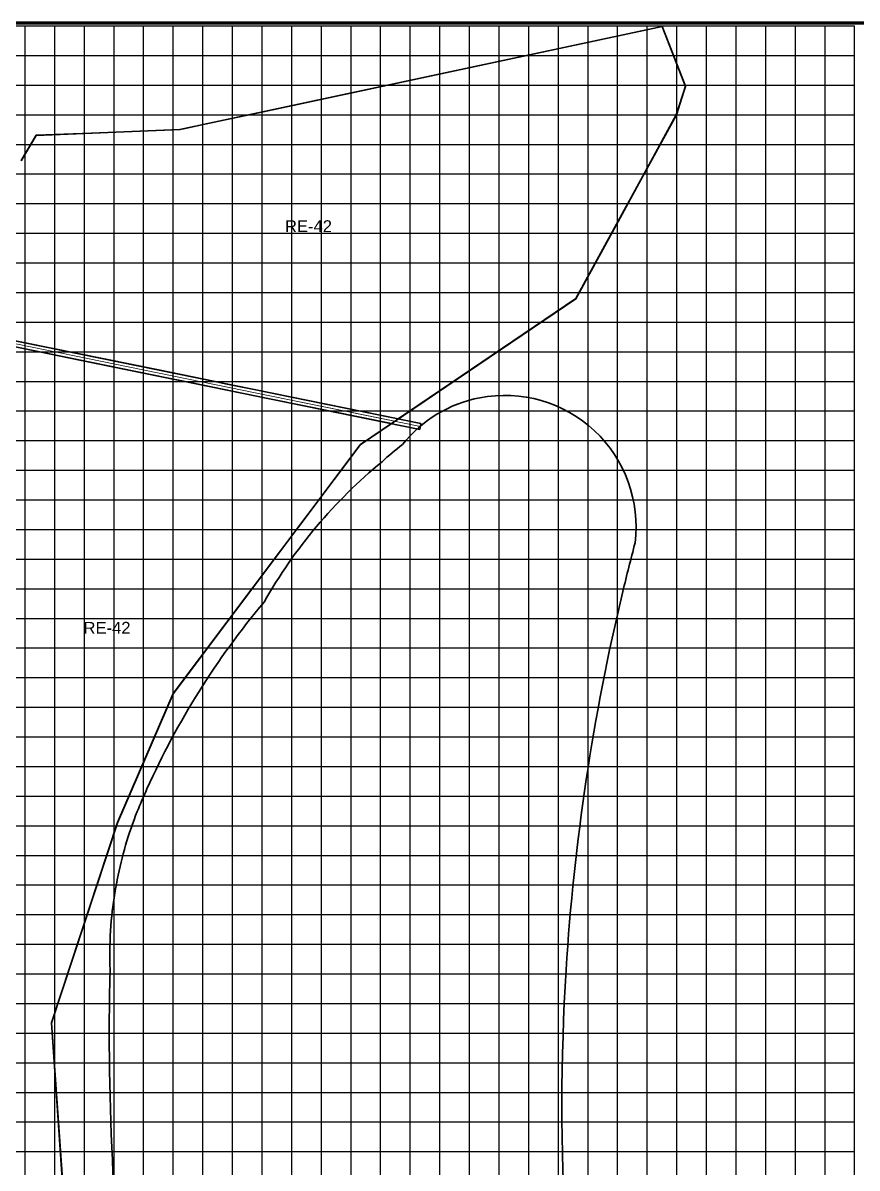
# Model space of a CAD drawing. Header units: millimetres. Extents: x 464536 to 476893, y 870501 to 881610.
# Drawn here: x 469792 to 472608, y 877744 to 881610 of the extents above; entities that cross this region are included whole.
import ezdxf
from ezdxf.enums import TextEntityAlignment as Align

# ---------------------------------------------------------------- set-up
doc = ezdxf.new("R2010")
doc.units = ezdxf.units.MM
for name, color, linetype, lineweight in [('Center_1', 7, 'Continuous', 5), ('Land Use Code', 7, 'Continuous', 35), ('Lay out', 7, 'Continuous', 70), ('Proposed Road Net work', 7, 'Continuous', 35), ('Recreational _ Environmental', 84, 'Continuous', 35), ('Structure Plan Boundries', 7, 'Continuous', 35), ('Water Bodies', 132, 'Continuous', 35)]:
    doc.layers.add(name, color=color, linetype=linetype, lineweight=lineweight)
doc.layers.add('Grid1', color=7, linetype='Continuous')
doc.styles.add('Arial', font='arial.ttf')

msp = doc.modelspace()

# ---------------------------------------------------------------- linework, layer by layer
at = {"layer": 'Center_1'}
msp.add_lwpolyline([(471134.2, 880247.5), (470632, 880350), (469724.8, 880535.1), (468540.3, 880776.8), (468523.8, 880780.3), (468507.5, 880784.3), (468491.3, 880788.9), (468475.2, 880794), (468442.8, 880804.8), (468410.6, 880816.2), (468378.6, 880828.2), (468346.8, 880840.9), (468315.3, 880854.1), (468284, 880868), (468253.1, 880882.5), (468222.4, 880897.5), (468192, 880913.1), (467955.1, 881037.7)], dxfattribs=at)
msp.add_polyline3d([(471047.7, 880265.2, 0), (470632, 880350, 0), (469724.8, 880535.1, 0), (469442.6, 880592.7, 0)], dxfattribs=at)
at = {"layer": 'Grid1'}
for p, q in [((464700, 881600), (472600, 881600)), ((469800, 870600), (469800, 881600)), ((469900, 870600), (469900, 881600)), ((470000, 870600), (470000, 881600)), ((470100, 870600), (470100, 881600)), ((470200, 870600), (470200, 881600)), ((470200, 870600), (470200, 881600)), ((470300, 870600), (470300, 881600)), ((470400, 870600), (470400, 881600)), ((470500, 870600), (470500, 881600)), ((470600, 870600), (470600, 881600)), ((470700, 870600), (470700, 881600)), ((470800, 870600), (470800, 881600)), ((470900, 870600), (470900, 881600)), ((471000, 870600), (471000, 881600)), ((471100, 870600), (471100, 881600)), ((471200, 870600), (471200, 881600)), ((471300, 870600), (471300, 881600)), ((471400, 870600), (471400, 881600)), ((471500, 870600), (471500, 881600)), ((471600, 870600), (471600, 881600)), ((471700, 870600), (471700, 881600)), ((471800, 870600), (471800, 881600)), ((471900, 870600), (471900, 881600)), ((472000, 870600), (472000, 881600)), ((472100, 870600), (472100, 881600)), ((472200, 870600), (472200, 881600)), ((472300, 870600), (472300, 881600)), ((472400, 870600), (472400, 881600)), ((472500, 870600), (472500, 881600)), ((472600, 870600), (472600, 881600)), ((464700, 881500), (472600, 881500)), ((464700, 881400), (472600, 881400)), ((464700, 881300), (472600, 881300)), ((464700, 881200), (472600, 881200)), ((464700, 881100), (472600, 881100)), ((464700, 881000), (472600, 881000)), ((464700, 880900), (472600, 880900)), ((464700, 880800), (472600, 880800)), ((464700, 880700), (472600, 880700)), ((464700, 880600), (472600, 880600)), ((464700, 880500), (472600, 880500)), ((464700, 880400), (472600, 880400)), ((464700, 880300), (472600, 880300)), ((464700, 880200), (472600, 880200)), ((464700, 880100), (472600, 880100)), ((464700, 880000), (472600, 880000)), ((464700, 879900), (472600, 879900)), ((464700, 879800), (472600, 879800)), ((464700, 879700), (472600, 879700)), ((464700, 879600), (472600, 879600)), ((464700, 879500), (472600, 879500)), ((464700, 879400), (472600, 879400)), ((464700, 879300), (472600, 879300)), ((464700, 879200), (472600, 879200)), ((464700, 879100), (472600, 879100)), ((464700, 879000), (472600, 879000)), ((464700, 878900), (472600, 878900)), ((464700, 878800), (472600, 878800)), ((464700, 878700), (472600, 878700)), ((464700, 878600), (472600, 878600)), ((464700, 878600), (472600, 878600)), ((464700, 878500), (472600, 878500)), ((464700, 878400), (472600, 878400)), ((464700, 878300), (472600, 878300)), ((464700, 878200), (472600, 878200)), ((464700, 878100), (472600, 878100)), ((464700, 878000), (472600, 878000)), ((464700, 877900), (472600, 877900)), ((464700, 877800), (472600, 877800))]:
    msp.add_line(p, q, dxfattribs=at)
at = {"layer": 'Lay out'}
msp.add_lwpolyline([(464536.4, 881609.9), (476892.8, 881609.9), (476892.8, 870501.3), (464536.4, 870501.3)], close=True, dxfattribs=at)
at = {"layer": 'Proposed Road Net work'}
for points in [[(469227.8, 881260.2, 0), (469159.8, 880699.2, 0), (469155.6, 880661.5, 0), (469726.8, 880544.9, 0), (470634, 880359.8, 0), (471059.4, 880273, 0)], [(469726.8, 880544.9, 0), (470634, 880359.8, 0), (471136.2, 880257.3, 0), (471132.2, 880237.7, 0), (470630, 880340.2, 0), (469722.8, 880525.3, 0)], [(471036.2, 880257.3, 0), (470630, 880340.2, 0), (469722.8, 880525.3, 0)]]:
    msp.add_polyline3d(points, dxfattribs=at)
at = {"layer": 'Recreational _ Environmental'}
for points in [[(469786.3, 881144.9), (469837, 881230.7), (470024.2, 881238.2), (470270.3, 881248.1), (470322.6, 881250.2), (470334.8, 881252.8), (470416.4, 881270.2), (470588.1, 881306.8), (471950.7, 881597.6), (472029.2, 881395.8), (471998.7, 881299.6), (471815.3, 880964.9), (471658.9, 880679.4), (471059.4, 880273), (470814.9, 880322.9), (470643.5, 880357.9), (470634, 880359.8), (470601.6, 880366.4), (470476, 880392.1), (470441, 880399.2), (470249.6, 880438.3), (469794.6, 880531.1), (469750.2, 880540.1)], [(469756.7, 880518.4), (469979.1, 880473), (470254.7, 880416.8), (470357.1, 880395.9), (470619.4, 880342.4), (470619.9, 880342.3), (470630, 880340.2), (470857.2, 880293.9), (471036.2, 880257.3), (471005.1, 880236.3), (470931.6, 880186.4), (470299.8, 879345.9), (470112, 878910.6), (469889.1, 878235.2), (469933.8, 877594)]]:
    msp.add_lwpolyline(points, dxfattribs=at)
at = {"layer": 'Structure Plan Boundries'}
msp.add_lwpolyline([(469786.3, 881144.5), (469837, 881230.3), (470322.6, 881249.9), (471950.1, 881597.2), (472028.6, 881395.5), (471998, 881299.2), (471814.7, 880964.5), (471658.3, 880679), (470930.9, 880186), (470299.2, 879345.6), (470111.3, 878910.2), (469888.4, 878234.9), (469933.2, 877593.7)], dxfattribs=at)
msp.add_lwpolyline([(469786.3, 881144.5), (469837, 881230.3), (470322.6, 881249.9), (471950.1, 881597.2), (472028.6, 881395.5), (471998, 881299.2), (471814.7, 880964.5), (471658.3, 880679), (470930.9, 880186), (470299.2, 879345.6), (470111.3, 878910.2), (469888.4, 878234.9), (469933.2, 877593.7)], dxfattribs=at)
at = {"layer": 'Water Bodies'}
msp.add_lwpolyline([(471004.6, 880128.7, -0.017871), (471073.3, 880186.7, -0.177956), (471335, 880344.7, -0.510026), (471858.8, 879854.6, 0.005688), (471817.4, 879690.5, 0.043447), (471626.1, 878413.9, 0.121522), (472264.2, 874906.9, 0.017184), (472489.5, 874447.8, -0.583752), (471618.5, 873875.5, -0.102254), (471430, 874027.7, -0.020507), (471252.6, 874255.9, -0.011967), (471157.9, 874395.5, -0.05388), (470562.6, 875319.8, -0.04977), (470159.3, 877045.7, -0.038512), (470086.5, 878416.6, -0.008422), (470085.7, 878461.3, -0.025388), (470092.5, 878595.8, -0.023273), (470110.8, 878717.9, -0.045258), (470178.2, 878948, -0.007674), (470211.1, 879024.3, -0.069087), (470606.5, 879654.9, -0.091937)], format="xyb", close=True, dxfattribs=at)

# ---------------------------------------------------------------- texts
at = {"layer": 'Land Use Code', "color": 7, "true_color": 0xffffff, "style": 'Arial'}
for p in [(470756.4, 880891.6), (470076.4, 879536)]:
    msp.add_text('RE-42', height=40.08, dxfattribs=at).set_placement(p, align=Align.BOTTOM_CENTER)

doc.saveas('drawing.dxf')
